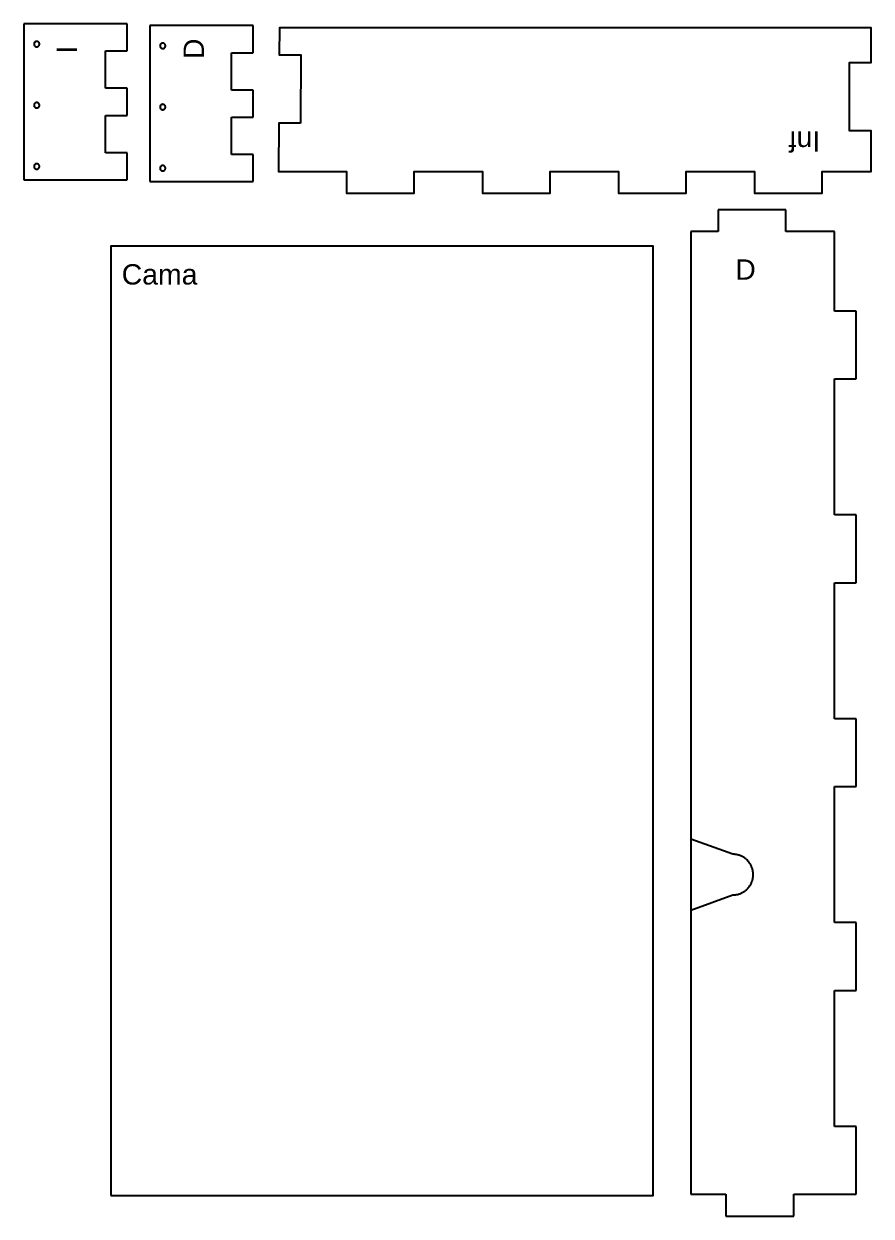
# Model space of a CAD drawing. Header units: millimetres. Extents: x -44 to 1222, y 13 to 894.
# Drawn here: x -44 to 581, y 14 to 894 of the extents above; entities that cross this region are included whole.
import ezdxf

# ---------------------------------------------------------------- set-up
doc = ezdxf.new("R2010")
doc.units = ezdxf.units.MM
doc.header["$MEASUREMENT"] = 0
for name, color, linetype, true_color in [('Agujeros', 96, 'Continuous', 0x007f00), ('Default', 178, 'Continuous', 0x000000), ('Ident', 7, 'Continuous', 0xffffff), ('Relieves', 5, 'Continuous', 0x0000ff)]:
    doc.layers.add(name, color=color, linetype=linetype, true_color=true_color)

msp = doc.modelspace()

# ---------------------------------------------------------------- linework, layer by layer
at = {"layer": 'Agujeros'}
for points in [[(-34.02, 880.6), (-34.09, 880.6), (-34.16, 880.59), (-34.23, 880.59), (-34.3, 880.58), (-34.37, 880.57), (-34.44, 880.56), (-34.5, 880.54), (-34.57, 880.52), (-34.64, 880.5), (-34.7, 880.48), (-34.77, 880.46), (-34.83, 880.43), (-34.89, 880.4), (-34.96, 880.37), (-35.02, 880.33), (-35.08, 880.3), (-35.14, 880.26), (-35.19, 880.22), (-35.25, 880.18), (-35.3, 880.14), (-35.35, 880.09), (-35.41, 880.04), (-35.46, 880), (-35.5, 879.94), (-35.55, 879.89), (-35.59, 879.84), (-35.63, 879.78), (-35.67, 879.73), (-35.71, 879.67), (-35.75, 879.61), (-35.78, 879.55), (-35.81, 879.49), (-35.84, 879.42), (-35.87, 879.36), (-35.9, 879.3), (-35.92, 879.23), (-35.94, 879.16), (-35.96, 879.1), (-35.98, 879.03), (-35.99, 878.96), (-36, 878.89), (-36.01, 878.82), (-36.02, 878.76), (-36.02, 878.69), (-36.02, 878.62), (-36.02, 878.55), (-36.02, 878.48), (-36.01, 878.41), (-36.01, 878.34), (-36, 878.27), (-35.98, 878.2), (-35.97, 878.14), (-35.95, 878.07), (-35.93, 878), (-35.91, 877.94), (-35.88, 877.87), (-35.86, 877.81), (-35.83, 877.74), (-35.8, 877.68), (-35.77, 877.62), (-35.73, 877.56), (-35.69, 877.5), (-35.65, 877.44), (-35.61, 877.39), (-35.57, 877.33), (-35.53, 877.28), (-35.48, 877.23), (-35.43, 877.18), (-35.38, 877.13), (-35.33, 877.09), (-35.28, 877.04), (-35.22, 877), (-35.16, 876.96), (-35.11, 876.92), (-35.05, 876.88), (-34.99, 876.85), (-34.93, 876.82), (-34.86, 876.79), (-34.8, 876.76), (-34.74, 876.73), (-34.67, 876.71), (-34.6, 876.69), (-34.54, 876.67), (-34.47, 876.65), (-34.4, 876.64), (-34.33, 876.62), (-34.26, 876.61), (-34.2, 876.61), (-34.13, 876.6), (-34.06, 876.6), (-33.99, 876.6), (-33.92, 876.6), (-33.85, 876.61), (-33.78, 876.61), (-33.71, 876.62), (-33.64, 876.64), (-33.58, 876.65), (-33.51, 876.67), (-33.44, 876.69), (-33.37, 876.71), (-33.31, 876.73), (-33.25, 876.76), (-33.18, 876.79), (-33.12, 876.82), (-33.06, 876.85), (-33, 876.88), (-32.94, 876.92), (-32.88, 876.96), (-32.82, 877), (-32.77, 877.04), (-32.72, 877.09), (-32.66, 877.13), (-32.61, 877.18), (-32.57, 877.23), (-32.52, 877.28), (-32.47, 877.33), (-32.43, 877.39), (-32.39, 877.44), (-32.35, 877.5), (-32.31, 877.56), (-32.28, 877.62), (-32.25, 877.68), (-32.22, 877.74), (-32.19, 877.81), (-32.16, 877.87), (-32.14, 877.94), (-32.11, 878), (-32.09, 878.07), (-32.08, 878.14), (-32.06, 878.2), (-32.05, 878.27), (-32.04, 878.34), (-32.03, 878.41), (-32.03, 878.48), (-32.02, 878.55), (-32.02, 878.62), (-32.02, 878.69), (-32.03, 878.76), (-32.04, 878.82), (-32.04, 878.89), (-32.06, 878.96), (-32.07, 879.03), (-32.09, 879.1), (-32.1, 879.16), (-32.12, 879.23), (-32.15, 879.3), (-32.17, 879.36), (-32.2, 879.42), (-32.23, 879.49), (-32.26, 879.55), (-32.3, 879.61), (-32.33, 879.67), (-32.37, 879.73), (-32.41, 879.78), (-32.45, 879.84), (-32.5, 879.89), (-32.54, 879.94), (-32.59, 880), (-32.64, 880.04), (-32.69, 880.09), (-32.74, 880.14), (-32.8, 880.18), (-32.85, 880.22), (-32.91, 880.26), (-32.97, 880.3), (-33.03, 880.33), (-33.09, 880.37), (-33.15, 880.4), (-33.21, 880.43), (-33.28, 880.46), (-33.34, 880.48), (-33.41, 880.5), (-33.47, 880.52), (-33.54, 880.54), (-33.61, 880.56), (-33.68, 880.57), (-33.75, 880.58), (-33.81, 880.59), (-33.88, 880.59), (-33.95, 880.6)], [(58.9, 879.31), (58.83, 879.31), (58.76, 879.31), (58.69, 879.3), (58.62, 879.29), (58.55, 879.28), (58.48, 879.27), (58.42, 879.25), (58.35, 879.23), (58.28, 879.21), (58.22, 879.19), (58.15, 879.17), (58.09, 879.14), (58.03, 879.11), (57.96, 879.08), (57.9, 879.04), (57.84, 879.01), (57.78, 878.97), (57.73, 878.93), (57.67, 878.89), (57.62, 878.85), (57.57, 878.8), (57.51, 878.75), (57.47, 878.71), (57.42, 878.65), (57.37, 878.6), (57.33, 878.55), (57.29, 878.49), (57.25, 878.44), (57.21, 878.38), (57.17, 878.32), (57.14, 878.26), (57.11, 878.2), (57.08, 878.13), (57.05, 878.07), (57.02, 878.01), (57, 877.94), (56.98, 877.87), (56.96, 877.81), (56.94, 877.74), (56.93, 877.67), (56.92, 877.6), (56.91, 877.54), (56.9, 877.47), (56.9, 877.4), (56.9, 877.33), (56.9, 877.26), (56.9, 877.19), (56.91, 877.12), (56.91, 877.05), (56.92, 876.98), (56.94, 876.91), (56.95, 876.85), (56.97, 876.78), (56.99, 876.71), (57.01, 876.65), (57.04, 876.58), (57.06, 876.52), (57.09, 876.45), (57.12, 876.39), (57.15, 876.33), (57.19, 876.27), (57.23, 876.21), (57.27, 876.15), (57.31, 876.1), (57.35, 876.04), (57.39, 875.99), (57.44, 875.94), (57.49, 875.89), (57.54, 875.84), (57.59, 875.8), (57.64, 875.75), (57.7, 875.71), (57.76, 875.67), (57.81, 875.63), (57.87, 875.59), (57.93, 875.56), (57.99, 875.53), (58.06, 875.5), (58.12, 875.47), (58.18, 875.44), (58.25, 875.42), (58.32, 875.4), (58.38, 875.38), (58.45, 875.36), (58.52, 875.35), (58.59, 875.33), (58.66, 875.32), (58.72, 875.32), (58.79, 875.31), (58.86, 875.31), (58.93, 875.31), (59, 875.31), (59.07, 875.32), (59.14, 875.32), (59.21, 875.33), (59.28, 875.35), (59.35, 875.36), (59.41, 875.38), (59.48, 875.4), (59.55, 875.42), (59.61, 875.44), (59.68, 875.47), (59.74, 875.5), (59.8, 875.53), (59.86, 875.56), (59.92, 875.59), (59.98, 875.63), (60.04, 875.67), (60.1, 875.71), (60.15, 875.75), (60.2, 875.8), (60.26, 875.84), (60.31, 875.89), (60.35, 875.94), (60.4, 875.99), (60.45, 876.04), (60.49, 876.1), (60.53, 876.15), (60.57, 876.21), (60.61, 876.27), (60.64, 876.33), (60.67, 876.39), (60.71, 876.45), (60.73, 876.52), (60.76, 876.58), (60.78, 876.65), (60.81, 876.71), (60.83, 876.78), (60.84, 876.85), (60.86, 876.91), (60.87, 876.98), (60.88, 877.05), (60.89, 877.12), (60.89, 877.19), (60.9, 877.26), (60.9, 877.33), (60.9, 877.4), (60.89, 877.47), (60.89, 877.54), (60.88, 877.6), (60.86, 877.67), (60.85, 877.74), (60.83, 877.81), (60.82, 877.87), (60.8, 877.94), (60.77, 878.01), (60.75, 878.07), (60.72, 878.13), (60.69, 878.2), (60.66, 878.26), (60.62, 878.32), (60.59, 878.38), (60.55, 878.44), (60.51, 878.49), (60.47, 878.55), (60.42, 878.6), (60.38, 878.65), (60.33, 878.71), (60.28, 878.75), (60.23, 878.8), (60.18, 878.85), (60.12, 878.89), (60.07, 878.93), (60.01, 878.97), (59.95, 879.01), (59.89, 879.04), (59.83, 879.08), (59.77, 879.11), (59.71, 879.14), (59.64, 879.17), (59.58, 879.19), (59.51, 879.21), (59.45, 879.23), (59.38, 879.25), (59.31, 879.27), (59.24, 879.28), (59.17, 879.29), (59.11, 879.3), (59.04, 879.31), (58.97, 879.31)], [(-34.02, 835.47), (-34.09, 835.47), (-34.16, 835.47), (-34.23, 835.46), (-34.3, 835.46), (-34.37, 835.44), (-34.44, 835.43), (-34.5, 835.42), (-34.57, 835.4), (-34.64, 835.38), (-34.7, 835.36), (-34.77, 835.33), (-34.83, 835.3), (-34.89, 835.27), (-34.96, 835.24), (-35.02, 835.21), (-35.08, 835.17), (-35.14, 835.14), (-35.19, 835.1), (-35.25, 835.06), (-35.3, 835.01), (-35.35, 834.97), (-35.41, 834.92), (-35.46, 834.87), (-35.5, 834.82), (-35.55, 834.77), (-35.59, 834.71), (-35.63, 834.66), (-35.67, 834.6), (-35.71, 834.54), (-35.75, 834.48), (-35.78, 834.42), (-35.81, 834.36), (-35.84, 834.3), (-35.87, 834.24), (-35.9, 834.17), (-35.92, 834.11), (-35.94, 834.04), (-35.96, 833.97), (-35.98, 833.91), (-35.99, 833.84), (-36, 833.77), (-36.01, 833.7), (-36.02, 833.63), (-36.02, 833.56), (-36.02, 833.49), (-36.02, 833.42), (-36.02, 833.35), (-36.01, 833.28), (-36.01, 833.22), (-36, 833.15), (-35.98, 833.08), (-35.97, 833.01), (-35.95, 832.94), (-35.93, 832.88), (-35.91, 832.81), (-35.88, 832.75), (-35.86, 832.68), (-35.83, 832.62), (-35.8, 832.56), (-35.77, 832.49), (-35.73, 832.43), (-35.69, 832.38), (-35.65, 832.32), (-35.61, 832.26), (-35.57, 832.21), (-35.53, 832.16), (-35.48, 832.1), (-35.43, 832.05), (-35.38, 832.01), (-35.33, 831.96), (-35.28, 831.92), (-35.22, 831.87), (-35.16, 831.83), (-35.11, 831.79), (-35.05, 831.76), (-34.99, 831.72), (-34.93, 831.69), (-34.86, 831.66), (-34.8, 831.63), (-34.74, 831.61), (-34.67, 831.58), (-34.6, 831.56), (-34.54, 831.54), (-34.47, 831.53), (-34.4, 831.51), (-34.33, 831.5), (-34.26, 831.49), (-34.2, 831.48), (-34.13, 831.48), (-34.06, 831.47), (-33.99, 831.47), (-33.92, 831.48), (-33.85, 831.48), (-33.78, 831.49), (-33.71, 831.5), (-33.64, 831.51), (-33.58, 831.53), (-33.51, 831.54), (-33.44, 831.56), (-33.37, 831.58), (-33.31, 831.61), (-33.25, 831.63), (-33.18, 831.66), (-33.12, 831.69), (-33.06, 831.72), (-33, 831.76), (-32.94, 831.79), (-32.88, 831.83), (-32.82, 831.87), (-32.77, 831.92), (-32.72, 831.96), (-32.66, 832.01), (-32.61, 832.05), (-32.57, 832.1), (-32.52, 832.16), (-32.47, 832.21), (-32.43, 832.26), (-32.39, 832.32), (-32.35, 832.38), (-32.31, 832.43), (-32.28, 832.49), (-32.25, 832.56), (-32.22, 832.62), (-32.19, 832.68), (-32.16, 832.75), (-32.14, 832.81), (-32.11, 832.88), (-32.09, 832.94), (-32.08, 833.01), (-32.06, 833.08), (-32.05, 833.15), (-32.04, 833.22), (-32.03, 833.28), (-32.03, 833.35), (-32.02, 833.42), (-32.02, 833.49), (-32.02, 833.56), (-32.03, 833.63), (-32.04, 833.7), (-32.04, 833.77), (-32.06, 833.84), (-32.07, 833.91), (-32.09, 833.97), (-32.1, 834.04), (-32.12, 834.11), (-32.15, 834.17), (-32.17, 834.24), (-32.2, 834.3), (-32.23, 834.36), (-32.26, 834.42), (-32.3, 834.48), (-32.33, 834.54), (-32.37, 834.6), (-32.41, 834.66), (-32.45, 834.71), (-32.5, 834.77), (-32.54, 834.82), (-32.59, 834.87), (-32.64, 834.92), (-32.69, 834.97), (-32.74, 835.01), (-32.8, 835.06), (-32.85, 835.1), (-32.91, 835.14), (-32.97, 835.17), (-33.03, 835.21), (-33.09, 835.24), (-33.15, 835.27), (-33.21, 835.3), (-33.28, 835.33), (-33.34, 835.36), (-33.41, 835.38), (-33.47, 835.4), (-33.54, 835.42), (-33.61, 835.43), (-33.68, 835.44), (-33.75, 835.46), (-33.81, 835.46), (-33.88, 835.47), (-33.95, 835.47)], [(58.9, 834.18), (58.83, 834.18), (58.76, 834.18), (58.69, 834.17), (58.62, 834.17), (58.55, 834.15), (58.48, 834.14), (58.42, 834.13), (58.35, 834.11), (58.28, 834.09), (58.22, 834.07), (58.15, 834.04), (58.09, 834.01), (58.03, 833.98), (57.96, 833.95), (57.9, 833.92), (57.84, 833.88), (57.78, 833.85), (57.73, 833.81), (57.67, 833.77), (57.62, 833.72), (57.57, 833.68), (57.51, 833.63), (57.47, 833.58), (57.42, 833.53), (57.37, 833.48), (57.33, 833.42), (57.29, 833.37), (57.25, 833.31), (57.21, 833.25), (57.17, 833.19), (57.14, 833.13), (57.11, 833.07), (57.08, 833.01), (57.05, 832.95), (57.02, 832.88), (57, 832.82), (56.98, 832.75), (56.96, 832.68), (56.94, 832.62), (56.93, 832.55), (56.92, 832.48), (56.91, 832.41), (56.9, 832.34), (56.9, 832.27), (56.9, 832.2), (56.9, 832.13), (56.9, 832.06), (56.91, 831.99), (56.91, 831.93), (56.92, 831.86), (56.94, 831.79), (56.95, 831.72), (56.97, 831.65), (56.99, 831.59), (57.01, 831.52), (57.04, 831.46), (57.06, 831.39), (57.09, 831.33), (57.12, 831.27), (57.15, 831.2), (57.19, 831.15), (57.23, 831.09), (57.27, 831.03), (57.31, 830.97), (57.35, 830.92), (57.39, 830.87), (57.44, 830.81), (57.49, 830.76), (57.54, 830.72), (57.59, 830.67), (57.64, 830.63), (57.7, 830.58), (57.76, 830.54), (57.81, 830.5), (57.87, 830.47), (57.93, 830.43), (57.99, 830.4), (58.06, 830.37), (58.12, 830.34), (58.18, 830.32), (58.25, 830.29), (58.32, 830.27), (58.38, 830.25), (58.45, 830.24), (58.52, 830.22), (58.59, 830.21), (58.66, 830.2), (58.72, 830.19), (58.79, 830.19), (58.86, 830.19), (58.93, 830.19), (59, 830.19), (59.07, 830.19), (59.14, 830.2), (59.21, 830.21), (59.28, 830.22), (59.35, 830.24), (59.41, 830.25), (59.48, 830.27), (59.55, 830.29), (59.61, 830.32), (59.68, 830.34), (59.74, 830.37), (59.8, 830.4), (59.86, 830.43), (59.92, 830.47), (59.98, 830.5), (60.04, 830.54), (60.1, 830.58), (60.15, 830.63), (60.2, 830.67), (60.26, 830.72), (60.31, 830.76), (60.35, 830.81), (60.4, 830.87), (60.45, 830.92), (60.49, 830.97), (60.53, 831.03), (60.57, 831.09), (60.61, 831.15), (60.64, 831.2), (60.67, 831.27), (60.71, 831.33), (60.73, 831.39), (60.76, 831.46), (60.78, 831.52), (60.81, 831.59), (60.83, 831.65), (60.84, 831.72), (60.86, 831.79), (60.87, 831.86), (60.88, 831.93), (60.89, 831.99), (60.89, 832.06), (60.9, 832.13), (60.9, 832.2), (60.9, 832.27), (60.89, 832.34), (60.89, 832.41), (60.88, 832.48), (60.86, 832.55), (60.85, 832.62), (60.83, 832.68), (60.82, 832.75), (60.8, 832.82), (60.77, 832.88), (60.75, 832.95), (60.72, 833.01), (60.69, 833.07), (60.66, 833.13), (60.62, 833.19), (60.59, 833.25), (60.55, 833.31), (60.51, 833.37), (60.47, 833.42), (60.42, 833.48), (60.38, 833.53), (60.33, 833.58), (60.28, 833.63), (60.23, 833.68), (60.18, 833.72), (60.12, 833.77), (60.07, 833.81), (60.01, 833.85), (59.95, 833.88), (59.89, 833.92), (59.83, 833.95), (59.77, 833.98), (59.71, 834.01), (59.64, 834.04), (59.58, 834.07), (59.51, 834.09), (59.45, 834.11), (59.38, 834.13), (59.31, 834.14), (59.24, 834.15), (59.17, 834.17), (59.11, 834.17), (59.04, 834.18), (58.97, 834.18)], [(-34.02, 790.35), (-34.09, 790.35), (-34.16, 790.34), (-34.23, 790.34), (-34.3, 790.33), (-34.37, 790.32), (-34.44, 790.31), (-34.5, 790.29), (-34.57, 790.27), (-34.64, 790.25), (-34.7, 790.23), (-34.77, 790.21), (-34.83, 790.18), (-34.89, 790.15), (-34.96, 790.12), (-35.02, 790.08), (-35.08, 790.05), (-35.14, 790.01), (-35.19, 789.97), (-35.25, 789.93), (-35.3, 789.89), (-35.35, 789.84), (-35.41, 789.79), (-35.46, 789.75), (-35.5, 789.69), (-35.55, 789.64), (-35.59, 789.59), (-35.63, 789.53), (-35.67, 789.48), (-35.71, 789.42), (-35.75, 789.36), (-35.78, 789.3), (-35.81, 789.24), (-35.84, 789.17), (-35.87, 789.11), (-35.9, 789.05), (-35.92, 788.98), (-35.94, 788.91), (-35.96, 788.85), (-35.98, 788.78), (-35.99, 788.71), (-36, 788.64), (-36.01, 788.57), (-36.02, 788.51), (-36.02, 788.44), (-36.02, 788.37), (-36.02, 788.3), (-36.02, 788.23), (-36.01, 788.16), (-36.01, 788.09), (-36, 788.02), (-35.98, 787.95), (-35.97, 787.89), (-35.95, 787.82), (-35.93, 787.75), (-35.91, 787.69), (-35.88, 787.62), (-35.86, 787.56), (-35.83, 787.49), (-35.8, 787.43), (-35.77, 787.37), (-35.73, 787.31), (-35.69, 787.25), (-35.65, 787.19), (-35.61, 787.14), (-35.57, 787.08), (-35.53, 787.03), (-35.48, 786.98), (-35.43, 786.93), (-35.38, 786.88), (-35.33, 786.84), (-35.28, 786.79), (-35.22, 786.75), (-35.16, 786.71), (-35.11, 786.67), (-35.05, 786.63), (-34.99, 786.6), (-34.93, 786.57), (-34.86, 786.54), (-34.8, 786.51), (-34.74, 786.48), (-34.67, 786.46), (-34.6, 786.44), (-34.54, 786.42), (-34.47, 786.4), (-34.4, 786.39), (-34.33, 786.37), (-34.26, 786.36), (-34.2, 786.36), (-34.13, 786.35), (-34.06, 786.35), (-33.99, 786.35), (-33.92, 786.35), (-33.85, 786.36), (-33.78, 786.36), (-33.71, 786.37), (-33.64, 786.39), (-33.58, 786.4), (-33.51, 786.42), (-33.44, 786.44), (-33.37, 786.46), (-33.31, 786.48), (-33.25, 786.51), (-33.18, 786.54), (-33.12, 786.57), (-33.06, 786.6), (-33, 786.63), (-32.94, 786.67), (-32.88, 786.71), (-32.82, 786.75), (-32.77, 786.79), (-32.72, 786.84), (-32.66, 786.88), (-32.61, 786.93), (-32.57, 786.98), (-32.52, 787.03), (-32.47, 787.08), (-32.43, 787.14), (-32.39, 787.19), (-32.35, 787.25), (-32.31, 787.31), (-32.28, 787.37), (-32.25, 787.43), (-32.22, 787.49), (-32.19, 787.56), (-32.16, 787.62), (-32.14, 787.69), (-32.11, 787.75), (-32.09, 787.82), (-32.08, 787.89), (-32.06, 787.95), (-32.05, 788.02), (-32.04, 788.09), (-32.03, 788.16), (-32.03, 788.23), (-32.02, 788.3), (-32.02, 788.37), (-32.02, 788.44), (-32.03, 788.51), (-32.04, 788.57), (-32.04, 788.64), (-32.06, 788.71), (-32.07, 788.78), (-32.09, 788.85), (-32.1, 788.91), (-32.12, 788.98), (-32.15, 789.05), (-32.17, 789.11), (-32.2, 789.17), (-32.23, 789.24), (-32.26, 789.3), (-32.3, 789.36), (-32.33, 789.42), (-32.37, 789.48), (-32.41, 789.53), (-32.45, 789.59), (-32.5, 789.64), (-32.54, 789.69), (-32.59, 789.75), (-32.64, 789.79), (-32.69, 789.84), (-32.74, 789.89), (-32.8, 789.93), (-32.85, 789.97), (-32.91, 790.01), (-32.97, 790.05), (-33.03, 790.08), (-33.09, 790.12), (-33.15, 790.15), (-33.21, 790.18), (-33.28, 790.21), (-33.34, 790.23), (-33.41, 790.25), (-33.47, 790.27), (-33.54, 790.29), (-33.61, 790.31), (-33.68, 790.32), (-33.75, 790.33), (-33.81, 790.34), (-33.88, 790.34), (-33.95, 790.35)], [(58.9, 789.06), (58.83, 789.06), (58.76, 789.06), (58.69, 789.05), (58.62, 789.04), (58.55, 789.03), (58.48, 789.02), (58.42, 789), (58.35, 788.98), (58.28, 788.96), (58.22, 788.94), (58.15, 788.92), (58.09, 788.89), (58.03, 788.86), (57.96, 788.83), (57.9, 788.79), (57.84, 788.76), (57.78, 788.72), (57.73, 788.68), (57.67, 788.64), (57.62, 788.6), (57.57, 788.55), (57.51, 788.5), (57.47, 788.46), (57.42, 788.4), (57.37, 788.35), (57.33, 788.3), (57.29, 788.24), (57.25, 788.19), (57.21, 788.13), (57.17, 788.07), (57.14, 788.01), (57.11, 787.95), (57.08, 787.88), (57.05, 787.82), (57.02, 787.76), (57, 787.69), (56.98, 787.62), (56.96, 787.56), (56.94, 787.49), (56.93, 787.42), (56.92, 787.35), (56.91, 787.29), (56.9, 787.22), (56.9, 787.15), (56.9, 787.08), (56.9, 787.01), (56.9, 786.94), (56.91, 786.87), (56.91, 786.8), (56.92, 786.73), (56.94, 786.66), (56.95, 786.6), (56.97, 786.53), (56.99, 786.46), (57.01, 786.4), (57.04, 786.33), (57.06, 786.27), (57.09, 786.2), (57.12, 786.14), (57.15, 786.08), (57.19, 786.02), (57.23, 785.96), (57.27, 785.9), (57.31, 785.85), (57.35, 785.79), (57.39, 785.74), (57.44, 785.69), (57.49, 785.64), (57.54, 785.59), (57.59, 785.55), (57.64, 785.5), (57.7, 785.46), (57.76, 785.42), (57.81, 785.38), (57.87, 785.34), (57.93, 785.31), (57.99, 785.28), (58.06, 785.25), (58.12, 785.22), (58.18, 785.19), (58.25, 785.17), (58.32, 785.15), (58.38, 785.13), (58.45, 785.11), (58.52, 785.1), (58.59, 785.08), (58.66, 785.07), (58.72, 785.07), (58.79, 785.06), (58.86, 785.06), (58.93, 785.06), (59, 785.06), (59.07, 785.07), (59.14, 785.07), (59.21, 785.08), (59.28, 785.1), (59.35, 785.11), (59.41, 785.13), (59.48, 785.15), (59.55, 785.17), (59.61, 785.19), (59.68, 785.22), (59.74, 785.25), (59.8, 785.28), (59.86, 785.31), (59.92, 785.34), (59.98, 785.38), (60.04, 785.42), (60.1, 785.46), (60.15, 785.5), (60.2, 785.55), (60.26, 785.59), (60.31, 785.64), (60.35, 785.69), (60.4, 785.74), (60.45, 785.79), (60.49, 785.85), (60.53, 785.9), (60.57, 785.96), (60.61, 786.02), (60.64, 786.08), (60.67, 786.14), (60.71, 786.2), (60.73, 786.27), (60.76, 786.33), (60.78, 786.4), (60.81, 786.46), (60.83, 786.53), (60.84, 786.6), (60.86, 786.66), (60.87, 786.73), (60.88, 786.8), (60.89, 786.87), (60.89, 786.94), (60.9, 787.01), (60.9, 787.08), (60.9, 787.15), (60.89, 787.22), (60.89, 787.29), (60.88, 787.35), (60.86, 787.42), (60.85, 787.49), (60.83, 787.56), (60.82, 787.62), (60.8, 787.69), (60.77, 787.76), (60.75, 787.82), (60.72, 787.88), (60.69, 787.95), (60.66, 788.01), (60.62, 788.07), (60.59, 788.13), (60.55, 788.19), (60.51, 788.24), (60.47, 788.3), (60.42, 788.35), (60.38, 788.4), (60.33, 788.46), (60.28, 788.5), (60.23, 788.55), (60.18, 788.6), (60.12, 788.64), (60.07, 788.68), (60.01, 788.72), (59.95, 788.76), (59.89, 788.79), (59.83, 788.83), (59.77, 788.86), (59.71, 788.89), (59.64, 788.92), (59.58, 788.94), (59.51, 788.96), (59.45, 788.98), (59.38, 789), (59.31, 789.02), (59.24, 789.03), (59.17, 789.04), (59.11, 789.05), (59.04, 789.06), (58.97, 789.06)]]:
    msp.add_lwpolyline(points, close=True, dxfattribs=at)
at = {"layer": 'Default'}
for points in [[(-43.53, 893.52), (-43.53, 778.52)], [(16.6, 893.52), (-43.53, 893.52)], [(32.6, 893.52), (16.6, 893.52)], [(32.6, 873.52), (32.6, 893.52)], [(49.39, 892.23), (49.39, 777.23)], [(109.52, 892.23), (49.39, 892.23)], [(125.52, 892.23), (109.52, 892.23)], [(125.52, 872.23), (125.52, 892.23)], [(16.6, 846.02), (16.6, 873.52)], [(16.6, 873.52), (32.6, 873.52)], [(109.52, 844.73), (109.52, 872.23)], [(109.52, 872.23), (125.52, 872.23)], [(32.6, 846.02), (16.6, 846.02)], [(32.6, 826.02), (32.6, 846.02)], [(125.52, 844.73), (109.52, 844.73)], [(125.52, 824.73), (125.52, 844.73)], [(16.6, 798.52), (16.6, 826.02)], [(16.6, 826.02), (32.6, 826.02)], [(109.52, 797.23), (109.52, 824.73)], [(109.52, 824.73), (125.52, 824.73)], [(32.6, 798.52), (16.6, 798.52)], [(32.6, 778.52), (32.6, 798.52)], [(125.52, 797.23), (109.52, 797.23)], [(125.52, 777.23), (125.52, 797.23)], [(-43.53, 778.52), (16.6, 778.52)], [(16.6, 778.52), (32.6, 778.52)], [(49.39, 777.23), (109.52, 777.23)], [(109.52, 777.23), (125.52, 777.23)], [(468.56, 756.48), (468.56, 740.33)], [(518.56, 756.48), (468.56, 756.48)], [(518.56, 740.33), (518.56, 756.48)], [(448.41, 740.33), (448.41, 30.48)], [(468.56, 740.33), (448.41, 740.33)], [(554.41, 740.33), (518.56, 740.33)], [(554.41, 681.68), (554.41, 740.33)], [(570.41, 681.68), (554.41, 681.68)], [(570.41, 631.68), (570.41, 681.68)], [(554.41, 631.68), (570.41, 631.68)], [(554.41, 531.38), (554.41, 631.68)], [(570.41, 531.38), (554.41, 531.38)], [(570.41, 481.38), (570.41, 531.38)], [(554.41, 381.08), (554.41, 481.38)], [(554.41, 481.38), (570.41, 481.38)], [(570.41, 381.08), (554.41, 381.08)], [(570.41, 331.08), (570.41, 381.08)], [(554.41, 331.08), (570.41, 331.08)], [(554.41, 230.78), (554.41, 331.08)], [(570.41, 230.78), (554.41, 230.78)], [(570.41, 180.78), (570.41, 230.78)], [(554.41, 180.78), (570.41, 180.78)], [(554.41, 80.48), (554.41, 180.78)], [(570.41, 80.48), (554.41, 80.48)], [(570.41, 30.48), (570.41, 80.48)], [(448.41, 30.48), (474.26, 30.48)], [(474.26, 30.48), (474.26, 14.33)], [(524.26, 30.48), (554.41, 30.48)], [(524.26, 14.33), (524.26, 30.48)], [(554.41, 30.48), (570.41, 30.48)], [(474.26, 14.33), (524.26, 14.33)]]:
    msp.add_lwpolyline(points, dxfattribs=at)
for points in [[(160.58, 820.26), (144.58, 820.35), (144.39, 784.65), (194.34, 784.65), (194.34, 768.65), (244.34, 768.65), (244.34, 784.65), (294.64, 784.65), (294.64, 768.65), (344.64, 768.65), (344.64, 784.65), (394.94, 784.65), (394.94, 768.65), (444.94, 768.65), (444.94, 784.65), (495.24, 784.65), (495.24, 768.65), (545.24, 768.65), (545.24, 784.65), (581.39, 784.65), (581.39, 814.65), (565.39, 814.65), (565.39, 864.95), (581.39, 864.95), (581.39, 890.65), (145.02, 890.65), (144.86, 870.65), (160.86, 870.56)], [(20.66, 29.49), (420.66, 29.49), (420.66, 729.49), (20.66, 729.49)]]:
    msp.add_lwpolyline(points, close=True, dxfattribs=at)
at = {"layer": 'Relieves'}
for points in [[(448.41, 292.41), (448.41, 239.97)], [(479.35, 281.19), (448.41, 292.41)], [(479.35, 251.19), (479.87, 251.2), (480.39, 251.22), (480.91, 251.26), (481.42, 251.32), (481.94, 251.4), (482.45, 251.5), (482.95, 251.61), (483.46, 251.74), (483.95, 251.89), (484.44, 252.06), (484.93, 252.24), (485.41, 252.44), (485.88, 252.66), (486.35, 252.89), (486.8, 253.14), (487.25, 253.4), (487.69, 253.68), (488.12, 253.97), (488.53, 254.28), (488.94, 254.6), (489.34, 254.94), (489.72, 255.29), (490.09, 255.65), (490.45, 256.03), (490.79, 256.42), (491.12, 256.82), (491.44, 257.23), (491.74, 257.65), (492.03, 258.08), (492.31, 258.52), (492.56, 258.97), (492.81, 259.43), (493.03, 259.9), (493.24, 260.37), (493.43, 260.86), (493.61, 261.35), (493.77, 261.84), (493.91, 262.34), (494.04, 262.84), (494.14, 263.35), (494.23, 263.86), (494.3, 264.38), (494.36, 264.89), (494.39, 265.41), (494.41, 265.93), (494.41, 266.45), (494.39, 266.97), (494.36, 267.49), (494.3, 268), (494.23, 268.52), (494.14, 269.03), (494.04, 269.54), (493.91, 270.04), (493.77, 270.54), (493.61, 271.03), (493.43, 271.52), (493.24, 272), (493.03, 272.48), (492.81, 272.95), (492.56, 273.41), (492.31, 273.86), (492.03, 274.3), (491.74, 274.73), (491.44, 275.15), (491.12, 275.56), (490.79, 275.96), (490.45, 276.35), (490.09, 276.73), (489.72, 277.09), (489.34, 277.44), (488.94, 277.77), (488.53, 278.1), (488.12, 278.41), (487.69, 278.7), (487.25, 278.98), (486.8, 279.24), (486.35, 279.49), (485.88, 279.72), (485.41, 279.94), (484.93, 280.14), (484.44, 280.32), (483.95, 280.49), (483.46, 280.63), (482.95, 280.77), (482.45, 280.88), (481.94, 280.98), (481.42, 281.05), (480.91, 281.11), (480.39, 281.16), (479.87, 281.18), (479.35, 281.19)], [(448.41, 239.97), (479.35, 251.19)]]:
    msp.add_lwpolyline(points, dxfattribs=at)

# ---------------------------------------------------------------- texts
at = {"layer": 'Ident', "char_height": 15, "attachment_point": 7, "line_spacing_factor": 0.963855}
for s, insert, width, rotation in [('\\fArial;D', (89.29, 867.54), 27.9217, 90), ('\\fArial;I', (-4.2, 871.47), 17.0783, 90), ('\\fArial;Inf', (543.85, 814.23), 37.8614, 180)]:
    msp.add_mtext(s, dxfattribs=dict(at, insert=insert, width=width, rotation=rotation))
for s, insert, width in [('\\fArial;Cama', (28.65, 701.08), 70.9337), ('\\fArial;D', (481.16, 704.85), 27.9217)]:
    msp.add_mtext(s, dxfattribs=dict(at, insert=insert, width=width))

doc.saveas('drawing.dxf')
